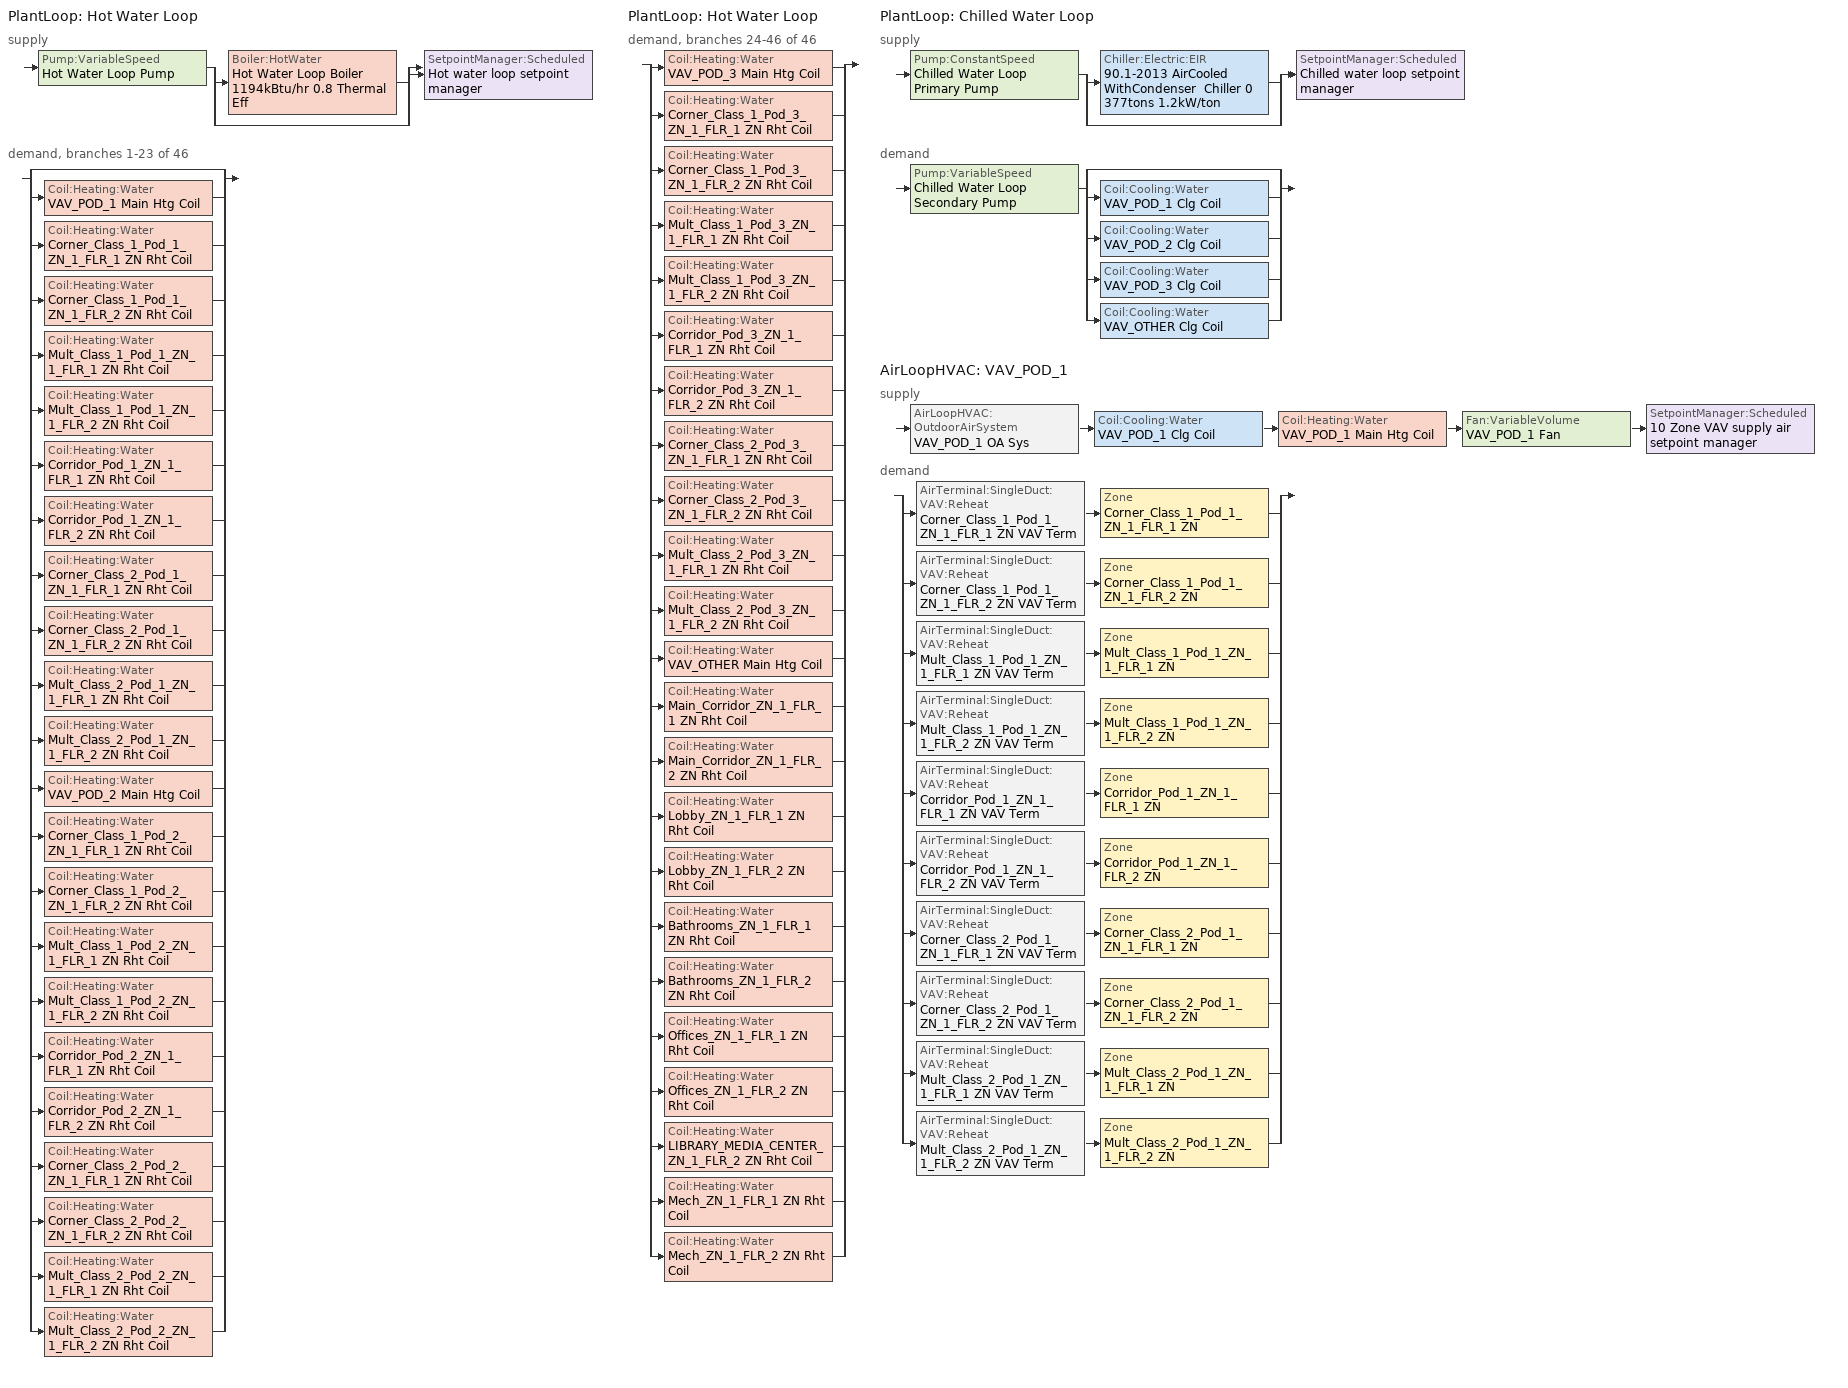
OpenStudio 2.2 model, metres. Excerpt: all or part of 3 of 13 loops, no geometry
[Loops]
PlantLoop 'Hot Water Loop'
 supply: Pump:VariableSpeed 'Hot Water Loop Pump' > split
  | Boiler:HotWater 'Hot Water Loop Boiler 1194kBtu/hr 0.8 Thermal Eff'
  | bypass
  join > SetpointManager:Scheduled 'Hot water loop setpoint manager'
 demand, branches 1-23 of 46: split
  | bypass
  | Coil:Heating:Water 'VAV_POD_1 Main Htg Coil'
  | Coil:Heating:Water 'Corner_Class_1_Pod_1_ZN_1_FLR_1 ZN Rht Coil'
  | Coil:Heating:Water 'Corner_Class_1_Pod_1_ZN_1_FLR_2 ZN Rht Coil'
  | Coil:Heating:Water 'Mult_Class_1_Pod_1_ZN_1_FLR_1 ZN Rht Coil'
  | Coil:Heating:Water 'Mult_Class_1_Pod_1_ZN_1_FLR_2 ZN Rht Coil'
  | Coil:Heating:Water 'Corridor_Pod_1_ZN_1_FLR_1 ZN Rht Coil'
  | Coil:Heating:Water 'Corridor_Pod_1_ZN_1_FLR_2 ZN Rht Coil'
  | Coil:Heating:Water 'Corner_Class_2_Pod_1_ZN_1_FLR_1 ZN Rht Coil'
  | Coil:Heating:Water 'Corner_Class_2_Pod_1_ZN_1_FLR_2 ZN Rht Coil'
  | Coil:Heating:Water 'Mult_Class_2_Pod_1_ZN_1_FLR_1 ZN Rht Coil'
  | Coil:Heating:Water 'Mult_Class_2_Pod_1_ZN_1_FLR_2 ZN Rht Coil'
  | Coil:Heating:Water 'VAV_POD_2 Main Htg Coil'
  | Coil:Heating:Water 'Corner_Class_1_Pod_2_ZN_1_FLR_1 ZN Rht Coil'
  | Coil:Heating:Water 'Corner_Class_1_Pod_2_ZN_1_FLR_2 ZN Rht Coil'
  | Coil:Heating:Water 'Mult_Class_1_Pod_2_ZN_1_FLR_1 ZN Rht Coil'
  | Coil:Heating:Water 'Mult_Class_1_Pod_2_ZN_1_FLR_2 ZN Rht Coil'
  | Coil:Heating:Water 'Corridor_Pod_2_ZN_1_FLR_1 ZN Rht Coil'
  | Coil:Heating:Water 'Corridor_Pod_2_ZN_1_FLR_2 ZN Rht Coil'
  | Coil:Heating:Water 'Corner_Class_2_Pod_2_ZN_1_FLR_1 ZN Rht Coil'
  | Coil:Heating:Water 'Corner_Class_2_Pod_2_ZN_1_FLR_2 ZN Rht Coil'
  | Coil:Heating:Water 'Mult_Class_2_Pod_2_ZN_1_FLR_1 ZN Rht Coil'
  | Coil:Heating:Water 'Mult_Class_2_Pod_2_ZN_1_FLR_2 ZN Rht Coil'
PlantLoop 'Hot Water Loop'
 demand, branches 24-46 of 46: split
  | Coil:Heating:Water 'VAV_POD_3 Main Htg Coil'
  | Coil:Heating:Water 'Corner_Class_1_Pod_3_ZN_1_FLR_1 ZN Rht Coil'
  | Coil:Heating:Water 'Corner_Class_1_Pod_3_ZN_1_FLR_2 ZN Rht Coil'
  | Coil:Heating:Water 'Mult_Class_1_Pod_3_ZN_1_FLR_1 ZN Rht Coil'
  | Coil:Heating:Water 'Mult_Class_1_Pod_3_ZN_1_FLR_2 ZN Rht Coil'
  | Coil:Heating:Water 'Corridor_Pod_3_ZN_1_FLR_1 ZN Rht Coil'
  | Coil:Heating:Water 'Corridor_Pod_3_ZN_1_FLR_2 ZN Rht Coil'
  | Coil:Heating:Water 'Corner_Class_2_Pod_3_ZN_1_FLR_1 ZN Rht Coil'
  | Coil:Heating:Water 'Corner_Class_2_Pod_3_ZN_1_FLR_2 ZN Rht Coil'
  | Coil:Heating:Water 'Mult_Class_2_Pod_3_ZN_1_FLR_1 ZN Rht Coil'
  | Coil:Heating:Water 'Mult_Class_2_Pod_3_ZN_1_FLR_2 ZN Rht Coil'
  | Coil:Heating:Water 'VAV_OTHER Main Htg Coil'
  | Coil:Heating:Water 'Main_Corridor_ZN_1_FLR_1 ZN Rht Coil'
  | Coil:Heating:Water 'Main_Corridor_ZN_1_FLR_2 ZN Rht Coil'
  | Coil:Heating:Water 'Lobby_ZN_1_FLR_1 ZN Rht Coil'
  | Coil:Heating:Water 'Lobby_ZN_1_FLR_2 ZN Rht Coil'
  | Coil:Heating:Water 'Bathrooms_ZN_1_FLR_1 ZN Rht Coil'
  | Coil:Heating:Water 'Bathrooms_ZN_1_FLR_2 ZN Rht Coil'
  | Coil:Heating:Water 'Offices_ZN_1_FLR_1 ZN Rht Coil'
  | Coil:Heating:Water 'Offices_ZN_1_FLR_2 ZN Rht Coil'
  | Coil:Heating:Water 'LIBRARY_MEDIA_CENTER_ZN_1_FLR_2 ZN Rht Coil'
  | Coil:Heating:Water 'Mech_ZN_1_FLR_1 ZN Rht Coil'
  | Coil:Heating:Water 'Mech_ZN_1_FLR_2 ZN Rht Coil'
PlantLoop 'Chilled Water Loop'
 supply: Pump:ConstantSpeed 'Chilled Water Loop Primary Pump' > split
  | Chiller:Electric:EIR '90.1-2013 AirCooled WithCondenser  Chiller 0 377tons 1.2kW/ton'
  | bypass
  join > SetpointManager:Scheduled 'Chilled water loop setpoint manager'
 demand: Pump:VariableSpeed 'Chilled Water Loop Secondary Pump' > split
  | bypass
  | Coil:Cooling:Water 'VAV_POD_1 Clg Coil'
  | Coil:Cooling:Water 'VAV_POD_2 Clg Coil'
  | Coil:Cooling:Water 'VAV_POD_3 Clg Coil'
  | Coil:Cooling:Water 'VAV_OTHER Clg Coil'
AirLoopHVAC 'VAV_POD_1'
 supply: AirLoopHVAC:OutdoorAirSystem 'VAV_POD_1 OA Sys' > Coil:Cooling:Water 'VAV_POD_1 Clg Coil' > Coil:Heating:Water 'VAV_POD_1 Main Htg Coil' > Fan:VariableVolume 'VAV_POD_1 Fan' > SetpointManager:Scheduled '10 Zone VAV supply air setpoint manager'
 demand: split
  | AirTerminal:SingleDuct:VAV:Reheat 'Corner_Class_1_Pod_1_ZN_1_FLR_1 ZN VAV Term' > Zone 'Corner_Class_1_Pod_1_ZN_1_FLR_1 ZN'
  | AirTerminal:SingleDuct:VAV:Reheat 'Corner_Class_1_Pod_1_ZN_1_FLR_2 ZN VAV Term' > Zone 'Corner_Class_1_Pod_1_ZN_1_FLR_2 ZN'
  | AirTerminal:SingleDuct:VAV:Reheat 'Mult_Class_1_Pod_1_ZN_1_FLR_1 ZN VAV Term' > Zone 'Mult_Class_1_Pod_1_ZN_1_FLR_1 ZN'
  | AirTerminal:SingleDuct:VAV:Reheat 'Mult_Class_1_Pod_1_ZN_1_FLR_2 ZN VAV Term' > Zone 'Mult_Class_1_Pod_1_ZN_1_FLR_2 ZN'
  | AirTerminal:SingleDuct:VAV:Reheat 'Corridor_Pod_1_ZN_1_FLR_1 ZN VAV Term' > Zone 'Corridor_Pod_1_ZN_1_FLR_1 ZN'
  | AirTerminal:SingleDuct:VAV:Reheat 'Corridor_Pod_1_ZN_1_FLR_2 ZN VAV Term' > Zone 'Corridor_Pod_1_ZN_1_FLR_2 ZN'
  | AirTerminal:SingleDuct:VAV:Reheat 'Corner_Class_2_Pod_1_ZN_1_FLR_1 ZN VAV Term' > Zone 'Corner_Class_2_Pod_1_ZN_1_FLR_1 ZN'
  | AirTerminal:SingleDuct:VAV:Reheat 'Corner_Class_2_Pod_1_ZN_1_FLR_2 ZN VAV Term' > Zone 'Corner_Class_2_Pod_1_ZN_1_FLR_2 ZN'
  | AirTerminal:SingleDuct:VAV:Reheat 'Mult_Class_2_Pod_1_ZN_1_FLR_1 ZN VAV Term' > Zone 'Mult_Class_2_Pod_1_ZN_1_FLR_1 ZN'
  | AirTerminal:SingleDuct:VAV:Reheat 'Mult_Class_2_Pod_1_ZN_1_FLR_2 ZN VAV Term' > Zone 'Mult_Class_2_Pod_1_ZN_1_FLR_2 ZN'
[Sizing:Zone] Zone Cooling Design Supply Air Temperature Input Method=SupplyAirTemperature; Zone Cooling Design Supply Air Temperature {C}=12.8; Zone Cooling Design Supply Air Temperature Difference {deltaC}=11.11; Zone Heating Design Supply Air Temperature Input Method=SupplyAirTemperature; Zone Heating Design Supply Air Temperature {C}=40; Zone Heating Design Supply Air Temperature Difference {deltaC}=11.11; Zone Cooling Design Supply Air Humidity Ratio {kg-H2O/kg-air}=0.0085; Zone Heating Design Supply Air Humidity Ratio {kg-H2O/kg-air}=0.008; Cooling Design Air Flow Method=DesignDay; Heating Design Air Flow Method=DesignDay; Account for Dedicated Outdoor Air System=No; Dedicated Outdoor Air System Control Strategy=NeutralSupplyAir; Dedicated Outdoor Air Low Setpoint Temperature for Design {C}=autosize; Dedicated Outdoor Air High Setpoint Temperature for Design {C}=autosize
Corner_Class_1_Pod_1_ZN_1_FLR_1 ZN; Corner_Class_1_Pod_1_ZN_1_FLR_2 ZN; Corner_Class_2_Pod_1_ZN_1_FLR_1 ZN; Corner_Class_2_Pod_1_ZN_1_FLR_2 ZN; Corridor_Pod_1_ZN_1_FLR_1 ZN; Corridor_Pod_1_ZN_1_FLR_2 ZN; Mult_Class_1_Pod_1_ZN_1_FLR_1 ZN; Mult_Class_1_Pod_1_ZN_1_FLR_2 ZN; Mult_Class_2_Pod_1_ZN_1_FLR_1 ZN; Mult_Class_2_Pod_1_ZN_1_FLR_2 ZN
[Zone equipment]
Corner_Class_1_Pod_1_ZN_1_FLR_1 ZN: Corner_Class_1_Pod_1_ZN_1_FLR_1 ZN VAV Term
Corner_Class_1_Pod_1_ZN_1_FLR_2 ZN: Corner_Class_1_Pod_1_ZN_1_FLR_2 ZN VAV Term
Corner_Class_2_Pod_1_ZN_1_FLR_1 ZN: Corner_Class_2_Pod_1_ZN_1_FLR_1 ZN VAV Term
Corner_Class_2_Pod_1_ZN_1_FLR_2 ZN: Corner_Class_2_Pod_1_ZN_1_FLR_2 ZN VAV Term
Corridor_Pod_1_ZN_1_FLR_1 ZN: Corridor_Pod_1_ZN_1_FLR_1 ZN VAV Term
Corridor_Pod_1_ZN_1_FLR_2 ZN: Corridor_Pod_1_ZN_1_FLR_2 ZN VAV Term
Mult_Class_1_Pod_1_ZN_1_FLR_1 ZN: Mult_Class_1_Pod_1_ZN_1_FLR_1 ZN VAV Term
Mult_Class_1_Pod_1_ZN_1_FLR_2 ZN: Mult_Class_1_Pod_1_ZN_1_FLR_2 ZN VAV Term
Mult_Class_2_Pod_1_ZN_1_FLR_1 ZN: Mult_Class_2_Pod_1_ZN_1_FLR_1 ZN VAV Term
Mult_Class_2_Pod_1_ZN_1_FLR_2 ZN: Mult_Class_2_Pod_1_ZN_1_FLR_2 ZN VAV Term
[PlantLoop] Glycol Concentration=0; Plant Loop Volume {m3}=Autocalculate; Load Distribution Scheme=Optimal
Name | Fluid Type | Minimum Loop Temperature {C} | Maximum Loop Temperature {C} | Common Pipe Simulation
Hot Water Loop | Water | 10
Chilled Water Loop |  | 1 | 98 | CommonPipe
[Sizing:Plant] Sizing Option=NonCoincident; Zone Timesteps in Averaging Window=1; Coincident Sizing Factor Mode=None
Name | Loop Type | Design Loop Exit Temperature {C} | Loop Design Temperature Difference {deltaC}
Hot Water Loop | Heating | 82.2222 | 11.1111
Chilled Water Loop | Cooling | 6.66667 | 5.61111
[SetpointManager:Scheduled] Control Variable=Temperature
Name | Schedule
Hot water loop setpoint manager | Hot Water Loop Temp - 180F
Chilled water loop setpoint manager | Chilled Water Loop Temp - 44F
10 Zone VAV supply air setpoint manager | Supply Air Temp - 55.04F
[Pump:VariableSpeed] Pump Control Type=Intermittent
Name | Rated Pump Head {Pa} | Motor Efficiency | Fraction of Motor Inefficiencies to Fluid Stream | Coefficient 1 of the Part Load Performance Curve | Coefficient 2 of the Part Load Performance Curve | Coefficient 3 of the Part Load Performance Curve | Coefficient 4 of the Part Load Performance Curve
Hot Water Loop Pump | 179344 | 0.895
Chilled Water Loop Secondary Pump | 134508 | 0.924 | 0 | 0 | 0.0205 | 0.4101 | 0.5753
[Boiler:HotWater]
Hot Water Loop Boiler 1194kBtu/hr 0.8 Thermal Eff: Fuel Type=NaturalGas; Nominal Thermal Efficiency=0.8; Efficiency Curve Temperature Evaluation Variable=LeavingBoiler; Normalized Boiler Efficiency Curve=Boiler with Minimum Turndown; Design Water Outlet Temperature {C}=82.2222; Maximum Part Load Ratio=1.2; Water Outlet Upper Temperature Limit {C}=95; Boiler Flow Mode=LeavingSetpointModulated; Parasitic Electric Load {W}=0; Sizing Factor=1
[Pump:ConstantSpeed]
Chilled Water Loop Primary Pump: Rated Flow Rate {m3/s}=autosize; Rated Pump Head {Pa}=44836; Rated Power Consumption {W}=autosize; Motor Efficiency=0.895; Fraction of Motor Inefficiencies to Fluid Stream=0; Pump Control Type=Intermittent
[Chiller:Electric:EIR]
90.1-2013 AirCooled WithCondenser  Chiller 0 377tons 1.2kW/ton: Reference Capacity {W}=Autosize; Reference COP {W/W}=2.96044; Reference Leaving Chilled Water Temperature {C}=6.66667; Reference Entering Condenser Fluid Temperature {C}=35; Cooling Capacity Function of Temperature Curve=AirCooled_Chiller_2010_PathA_CAPFT; Electric Input to Cooling Output Ratio Function of Temperature Curve=AirCooled_Chiller_2010_PathA_EIRFT; Electric Input to Cooling Output Ratio Function of Part Load Ratio Curve=AirCooled_Chiller_AllCapacities_2004_2010_EIRFPLR; Minimum Part Load Ratio=0.15; Maximum Part Load Ratio=1; Optimum Part Load Ratio=1; Minimum Unloading Ratio=0.25; Condenser Type=AirCooled; Leaving Chilled Water Lower Temperature Limit {C}=2.22222; Chiller Flow Mode=ConstantFlow; Design Heat Recovery Water Flow Rate {m3/s}=0; Sizing Factor=1; Basin Heater Capacity {W/K}=0; Basin Heater Setpoint Temperature {C}=10
[AirLoopHVAC]
VAV_POD_1: Availability Schedule=SchoolSecondary HVACOperationSchd; Availability Manager=Availability Manager Night Cycle 1; Design Supply Air Flow Rate {m3/s}=AutoSize
[Sizing:System]
VAV_POD_1: Type of Load to Size On=Sensible; Design Outdoor Air Flow Rate {m3/s}=9.493504; Minimum System Air Flow Ratio=0.3; Preheat Design Temperature {C}=7; Preheat Design Humidity Ratio {kg-H2O/kg-Air}=0.008; Precool Design Temperature {C}=12.8; Precool Design Humidity Ratio {kg-H2O/kg-Air}=0.008; Central Cooling Design Supply Air Temperature {C}=12.8; Central Heating Design Supply Air Temperature {C}=12.8; Sizing Option=Coincident; 100% Outdoor Air in Cooling=No; 100% Outdoor Air in Heating=No; Central Cooling Design Supply Air Humidity Ratio {kg-H2O/kg-Air}=0.0085; Central Heating Design Supply Air Humidity Ratio {kg-H2O/kg-Air}=0.008; Cooling Design Air Flow Method=DesignDay; Cooling Design Air Flow Rate {m3/s}=0; Heating Design Air Flow Method=DesignDay; Heating Design Air Flow Rate {m3/s}=0; System Outdoor Air Method=ZoneSum; Zone Maximum Outdoor Air Fraction=1; Cooling Supply Air Flow Rate Per Floor Area {m3/s-m2}=0.00996765; Cooling Fraction of Autosized Cooling Supply Air Flow Rate=1; Cooling Supply Air Flow Rate Per Unit Cooling Capacity {m3/s-W}=3.94755e-05; Heating Supply Air Flow Rate Per Floor Area {m3/s-m2}=0.00996765; Heating Fraction of Autosized Heating Supply Air Flow Rate=1; Heating Fraction of Autosized Cooling Supply Air Flow Rate=1; Heating Supply Air Flow Rate Per Unit Heating Capacity {m3/s-W}=3.15882e-05; Cooling Design Capacity Method=CoolingDesignCapacity; Cooling Design Capacity {W}=autosize; Cooling Design Capacity Per Floor Area {W/m2}=234.7; Fraction of Autosized Cooling Design Capacity=1; Heating Design Capacity Method=HeatingDesignCapacity; Heating Design Capacity {W}=autosize; Heating Design Capacity Per Floor Area {W/m2}=157; Fraction of Autosized Heating Design Capacity=1; Central Cooling Capacity Control Method=OnOff
[Fan:VariableVolume]
VAV_POD_1 Fan: Availability Schedule=Always On Discrete; Fan Efficiency=0.6084; Pressure Rise {Pa}=1389.92; Maximum Flow Rate {m3/s}=Autosize; Fan Power Minimum Flow Rate Input Method=Fraction; Fan Power Minimum Flow Fraction=0.25; Fan Power Minimum Air Flow Rate {m3/s}=0; Motor Efficiency=0.936; Motor In Airstream Fraction=1; Fan Power Coefficient 1=0.04076; Fan Power Coefficient 2=0.0881; Fan Power Coefficient 3=-0.0729; Fan Power Coefficient 4=0.9437; Fan Power Coefficient 5=0
[Coil:Heating:Water] Availability Schedule=Always On Discrete; Rated Inlet Water Temperature {C}=82.2222; Rated Inlet Air Temperature {C}=12.8; Rated Outlet Water Temperature {C}=71.1111; Rated Outlet Air Temperature {C}=40
VAV_POD_1 Main Htg Coil; Corner_Class_1_Pod_1_ZN_1_FLR_1 ZN Rht Coil; Corner_Class_1_Pod_1_ZN_1_FLR_2 ZN Rht Coil; Mult_Class_1_Pod_1_ZN_1_FLR_1 ZN Rht Coil; Mult_Class_1_Pod_1_ZN_1_FLR_2 ZN Rht Coil; Corridor_Pod_1_ZN_1_FLR_1 ZN Rht Coil; Corridor_Pod_1_ZN_1_FLR_2 ZN Rht Coil; Corner_Class_2_Pod_1_ZN_1_FLR_1 ZN Rht Coil; Corner_Class_2_Pod_1_ZN_1_FLR_2 ZN Rht Coil; Mult_Class_2_Pod_1_ZN_1_FLR_1 ZN Rht Coil; Mult_Class_2_Pod_1_ZN_1_FLR_2 ZN Rht Coil; VAV_POD_2 Main Htg Coil; Corner_Class_1_Pod_2_ZN_1_FLR_1 ZN Rht Coil; Corner_Class_1_Pod_2_ZN_1_FLR_2 ZN Rht Coil; Mult_Class_1_Pod_2_ZN_1_FLR_1 ZN Rht Coil; Mult_Class_1_Pod_2_ZN_1_FLR_2 ZN Rht Coil; Corridor_Pod_2_ZN_1_FLR_1 ZN Rht Coil; Corridor_Pod_2_ZN_1_FLR_2 ZN Rht Coil; Corner_Class_2_Pod_2_ZN_1_FLR_1 ZN Rht Coil; Corner_Class_2_Pod_2_ZN_1_FLR_2 ZN Rht Coil; Mult_Class_2_Pod_2_ZN_1_FLR_1 ZN Rht Coil; Mult_Class_2_Pod_2_ZN_1_FLR_2 ZN Rht Coil; VAV_POD_3 Main Htg Coil; Corner_Class_1_Pod_3_ZN_1_FLR_1 ZN Rht Coil; Corner_Class_1_Pod_3_ZN_1_FLR_2 ZN Rht Coil; Mult_Class_1_Pod_3_ZN_1_FLR_1 ZN Rht Coil; Mult_Class_1_Pod_3_ZN_1_FLR_2 ZN Rht Coil; Corridor_Pod_3_ZN_1_FLR_1 ZN Rht Coil; Corridor_Pod_3_ZN_1_FLR_2 ZN Rht Coil; Corner_Class_2_Pod_3_ZN_1_FLR_1 ZN Rht Coil; Corner_Class_2_Pod_3_ZN_1_FLR_2 ZN Rht Coil; Mult_Class_2_Pod_3_ZN_1_FLR_1 ZN Rht Coil; Mult_Class_2_Pod_3_ZN_1_FLR_2 ZN Rht Coil; VAV_OTHER Main Htg Coil; Main_Corridor_ZN_1_FLR_1 ZN Rht Coil; Main_Corridor_ZN_1_FLR_2 ZN Rht Coil; Lobby_ZN_1_FLR_1 ZN Rht Coil; Lobby_ZN_1_FLR_2 ZN Rht Coil; Bathrooms_ZN_1_FLR_1 ZN Rht Coil; Bathrooms_ZN_1_FLR_2 ZN Rht Coil; Offices_ZN_1_FLR_1 ZN Rht Coil; Offices_ZN_1_FLR_2 ZN Rht Coil; LIBRARY_MEDIA_CENTER_ZN_1_FLR_2 ZN Rht Coil; Mech_ZN_1_FLR_1 ZN Rht Coil; Mech_ZN_1_FLR_2 ZN Rht Coil
[Controller:WaterCoil] Minimum Actuated Flow {m3/s}=0
Name | Water Coil | Action | Controller Convergence Tolerance {deltaC}
VAV_POD_1 Main Htg Coil Controller | VAV_POD_1 Main Htg Coil | Normal | 0.0001
VAV_POD_1 Clg Coil Controller | VAV_POD_1 Clg Coil | Reverse
Controller Water Coil 1 | Corner_Class_1_Pod_1_ZN_1_FLR_1 ZN Rht Coil | Normal | 0.0001
Controller Water Coil 2 | Corner_Class_1_Pod_1_ZN_1_FLR_2 ZN Rht Coil | Normal | 0.0001
Controller Water Coil 3 | Mult_Class_1_Pod_1_ZN_1_FLR_1 ZN Rht Coil | Normal | 0.0001
Controller Water Coil 4 | Mult_Class_1_Pod_1_ZN_1_FLR_2 ZN Rht Coil | Normal | 0.0001
Controller Water Coil 5 | Corridor_Pod_1_ZN_1_FLR_1 ZN Rht Coil | Normal | 0.0001
Controller Water Coil 6 | Corridor_Pod_1_ZN_1_FLR_2 ZN Rht Coil | Normal | 0.0001
Controller Water Coil 7 | Corner_Class_2_Pod_1_ZN_1_FLR_1 ZN Rht Coil | Normal | 0.0001
Controller Water Coil 8 | Corner_Class_2_Pod_1_ZN_1_FLR_2 ZN Rht Coil | Normal | 0.0001
Controller Water Coil 9 | Mult_Class_2_Pod_1_ZN_1_FLR_1 ZN Rht Coil | Normal | 0.0001
Controller Water Coil 10 | Mult_Class_2_Pod_1_ZN_1_FLR_2 ZN Rht Coil | Normal | 0.0001
VAV_POD_2 Main Htg Coil Controller | VAV_POD_2 Main Htg Coil | Normal | 0.0001
VAV_POD_2 Clg Coil Controller | VAV_POD_2 Clg Coil | Reverse
Controller Water Coil 11 | Corner_Class_1_Pod_2_ZN_1_FLR_1 ZN Rht Coil | Normal | 0.0001
Controller Water Coil 12 | Corner_Class_1_Pod_2_ZN_1_FLR_2 ZN Rht Coil | Normal | 0.0001
Controller Water Coil 13 | Mult_Class_1_Pod_2_ZN_1_FLR_1 ZN Rht Coil | Normal | 0.0001
Controller Water Coil 14 | Mult_Class_1_Pod_2_ZN_1_FLR_2 ZN Rht Coil | Normal | 0.0001
Controller Water Coil 15 | Corridor_Pod_2_ZN_1_FLR_1 ZN Rht Coil | Normal | 0.0001
Controller Water Coil 16 | Corridor_Pod_2_ZN_1_FLR_2 ZN Rht Coil | Normal | 0.0001
Controller Water Coil 17 | Corner_Class_2_Pod_2_ZN_1_FLR_1 ZN Rht Coil | Normal | 0.0001
Controller Water Coil 18 | Corner_Class_2_Pod_2_ZN_1_FLR_2 ZN Rht Coil | Normal | 0.0001
Controller Water Coil 19 | Mult_Class_2_Pod_2_ZN_1_FLR_1 ZN Rht Coil | Normal | 0.0001
Controller Water Coil 20 | Mult_Class_2_Pod_2_ZN_1_FLR_2 ZN Rht Coil | Normal | 0.0001
VAV_POD_3 Main Htg Coil Controller | VAV_POD_3 Main Htg Coil | Normal | 0.0001
VAV_POD_3 Clg Coil Controller | VAV_POD_3 Clg Coil | Reverse
Controller Water Coil 21 | Corner_Class_1_Pod_3_ZN_1_FLR_1 ZN Rht Coil | Normal | 0.0001
Controller Water Coil 22 | Corner_Class_1_Pod_3_ZN_1_FLR_2 ZN Rht Coil | Normal | 0.0001
Controller Water Coil 23 | Mult_Class_1_Pod_3_ZN_1_FLR_1 ZN Rht Coil | Normal | 0.0001
Controller Water Coil 24 | Mult_Class_1_Pod_3_ZN_1_FLR_2 ZN Rht Coil | Normal | 0.0001
Controller Water Coil 25 | Corridor_Pod_3_ZN_1_FLR_1 ZN Rht Coil | Normal | 0.0001
Controller Water Coil 26 | Corridor_Pod_3_ZN_1_FLR_2 ZN Rht Coil | Normal | 0.0001
Controller Water Coil 27 | Corner_Class_2_Pod_3_ZN_1_FLR_1 ZN Rht Coil | Normal | 0.0001
Controller Water Coil 28 | Corner_Class_2_Pod_3_ZN_1_FLR_2 ZN Rht Coil | Normal | 0.0001
Controller Water Coil 29 | Mult_Class_2_Pod_3_ZN_1_FLR_1 ZN Rht Coil | Normal | 0.0001
Controller Water Coil 30 | Mult_Class_2_Pod_3_ZN_1_FLR_2 ZN Rht Coil | Normal | 0.0001
VAV_OTHER Main Htg Coil Controller | VAV_OTHER Main Htg Coil | Normal | 0.0001
VAV_OTHER Clg Coil Controller | VAV_OTHER Clg Coil | Reverse
Controller Water Coil 31 | Main_Corridor_ZN_1_FLR_1 ZN Rht Coil | Normal | 0.0001
Controller Water Coil 32 | Main_Corridor_ZN_1_FLR_2 ZN Rht Coil | Normal | 0.0001
Controller Water Coil 33 | Lobby_ZN_1_FLR_1 ZN Rht Coil | Normal | 0.0001
Controller Water Coil 34 | Lobby_ZN_1_FLR_2 ZN Rht Coil | Normal | 0.0001
Controller Water Coil 35 | Bathrooms_ZN_1_FLR_1 ZN Rht Coil | Normal | 0.0001
Controller Water Coil 36 | Bathrooms_ZN_1_FLR_2 ZN Rht Coil | Normal | 0.0001
Controller Water Coil 37 | Offices_ZN_1_FLR_1 ZN Rht Coil | Normal | 0.0001
Controller Water Coil 38 | Offices_ZN_1_FLR_2 ZN Rht Coil | Normal | 0.0001
Controller Water Coil 39 | LIBRARY_MEDIA_CENTER_ZN_1_FLR_2 ZN Rht Coil | Normal | 0.0001
Controller Water Coil 40 | Mech_ZN_1_FLR_1 ZN Rht Coil | Normal | 0.0001
Controller Water Coil 41 | Mech_ZN_1_FLR_2 ZN Rht Coil | Normal | 0.0001
[Coil:Cooling:Water] Availability Schedule=Always On Discrete; Heat Exchanger Configuration=CrossFlow
VAV_POD_1 Clg Coil; VAV_POD_2 Clg Coil; VAV_POD_3 Clg Coil; VAV_OTHER Clg Coil
[Controller:OutdoorAir]
VAV_POD_1 OA Controller: Minimum Outdoor Air Flow Rate {m3/s}=autosize; Maximum Outdoor Air Flow Rate {m3/s}=Autosize; Economizer Control Type=NoEconomizer; Economizer Control Action Type=ModulateFlow; Economizer Maximum Limit Dry-Bulb Temperature {C}=28; Economizer Maximum Limit Enthalpy {J/kg}=64000; Economizer Minimum Limit Dry-Bulb Temperature {C}=-100; Lockout Type=NoLockout; Minimum Limit Type=FixedMinimum; Minimum Outdoor Air Schedule=Always On Discrete; Controller Mechanical Ventilation=VAV_POD_1 Vent Controller; High Humidity Control=No; Heat Recovery Bypass Control Type=BypassWhenOAFlowGreaterThanMinimum
[Controller:MechanicalVentilation]
VAV_POD_1 Vent Controller: Availability Schedule=Always On Discrete; System Outdoor Air Method=ZoneSum
[AirLoopHVAC:OutdoorAirSystem]
VAV_POD_1 OA Sys: Controller=VAV_POD_1 OA Controller
[AvailabilityManager:NightCycle]
Availability Manager Night Cycle 1: Control Type=CycleOnAny; Thermostat Tolerance {deltaC}=1; Cycling Run Time {s}=3600
[AirTerminal:SingleDuct:VAV:Reheat] Availability Schedule=Always On Discrete; Maximum Air Flow Rate {m3/s}=AutoSize; Zone Minimum Air Flow Input Method=Constant; Fixed Minimum Air Flow Rate {m3/s}=0; Maximum Hot Water or Steam Flow Rate {m3/s}=AutoSize; Minimum Hot Water or Steam Flow Rate {m3/s}=0; Convergence Tolerance=0.001; Damper Heating Action=ReverseWithLimits; Maximum Flow per Zone Floor Area During Reheat {m3/s-m2}=AutoSize; Maximum Flow Fraction During Reheat=0.5; Maximum Reheat Air Temperature {C}=40; Control For Outdoor Air=No
Name | Constant Minimum Air Flow Fraction | Reheat Coil
Corner_Class_1_Pod_1_ZN_1_FLR_1 ZN VAV Term | 0.7 | Corner_Class_1_Pod_1_ZN_1_FLR_1 ZN Rht Coil
Corner_Class_1_Pod_1_ZN_1_FLR_2 ZN VAV Term | 0.7 | Corner_Class_1_Pod_1_ZN_1_FLR_2 ZN Rht Coil
Mult_Class_1_Pod_1_ZN_1_FLR_1 ZN VAV Term | 0.904859 | Mult_Class_1_Pod_1_ZN_1_FLR_1 ZN Rht Coil
Mult_Class_1_Pod_1_ZN_1_FLR_2 ZN VAV Term | 0.7 | Mult_Class_1_Pod_1_ZN_1_FLR_2 ZN Rht Coil
Corridor_Pod_1_ZN_1_FLR_1 ZN VAV Term | 0.23289 | Corridor_Pod_1_ZN_1_FLR_1 ZN Rht Coil
Corridor_Pod_1_ZN_1_FLR_2 ZN VAV Term | 0.2 | Corridor_Pod_1_ZN_1_FLR_2 ZN Rht Coil
Corner_Class_2_Pod_1_ZN_1_FLR_1 ZN VAV Term | 0.7 | Corner_Class_2_Pod_1_ZN_1_FLR_1 ZN Rht Coil
Corner_Class_2_Pod_1_ZN_1_FLR_2 ZN VAV Term | 0.7 | Corner_Class_2_Pod_1_ZN_1_FLR_2 ZN Rht Coil
Mult_Class_2_Pod_1_ZN_1_FLR_1 ZN VAV Term | 0.904859 | Mult_Class_2_Pod_1_ZN_1_FLR_1 ZN Rht Coil
Mult_Class_2_Pod_1_ZN_1_FLR_2 ZN VAV Term | 0.7 | Mult_Class_2_Pod_1_ZN_1_FLR_2 ZN Rht Coil
[Schedule:Ruleset]
Name | Default Day Schedule | Summer Design Day Schedule | Winter Design Day Schedule
Hot Water Loop Temp - 180F | Hot Water Loop Temp - 180F Default
Chilled Water Loop Temp - 44F | Chilled Water Loop Temp - 44F Default
SchoolSecondary HVACOperationSchd | SchoolSecondary HVACOperationSchd Default | SchoolSecondary HVACOperationSchd Summer Design Day | SchoolSecondary HVACOperationSchd Winter Design Day
Supply Air Temp - 55.04F | Supply Air Temp - 55.04F Default
[Schedule:Day]
Hot Water Loop Temp - 180F Default: 24, 0, 82.2222
Chilled Water Loop Temp - 44F Default: 24, 0, 6.66667
SchoolSecondary HVACOperationSchd Default: 24, 0, 0
SchoolSecondary HVACOperationSchd Winter Design Day; SchoolSecondary HVACOperationSchd Summer Design Day; SchoolSecondary HVACOperationSchd WntrDsn|SmrDsn|Wkdy Day: 7, 0, 0, 21, 0, 1, 24, 0, 0
Supply Air Temp - 55.04F Default: 24, 0, 12.8
[Schedule:Rule]
Schedule Rule 87: Schedule Ruleset=SchoolSecondary HVACOperationSchd; Rule Order=0; Day Schedule=SchoolSecondary HVACOperationSchd WntrDsn|SmrDsn|Wkdy Day; Apply Monday=Yes; Apply Tuesday=Yes; Apply Wednesday=Yes; Apply Thursday=Yes; Apply Friday=Yes; Date Specification Type=DateRange; Start Month=1; Start Day=1; End Month=12; End Day=31
[Curve:Biquadratic] Minimum Value of x=5; Maximum Value of x=10; Minimum Value of y=12.7; Maximum Value of y=51.67
Name | Coefficient1 Constant | Coefficient2 x | Coefficient3 x**2 | Coefficient4 y | Coefficient5 y**2 | Coefficient6 x*y
AirCooled_Chiller_2010_PathA_CAPFT | 1.04338 | 0.0407073 | 0.0004506 | -0.0041514 | -8.86e-05 | -0.0003467
AirCooled_Chiller_2010_PathA_EIRFT | 0.596191 | -0.0099496 | 0.0007888 | 0.0004506 | 0.0004875 | -0.0007623
[Curve:Quadratic]
AirCooled_Chiller_AllCapacities_2004_2010_EIRFPLR: Coefficient1 Constant=0.141; Coefficient2 x=0.655; Coefficient3 x**2=0.203; Minimum Value of x=0; Maximum Value of x=1
[Schedule:Constant]
Always On Discrete: Value=1
[Curve:Cubic]
Boiler with Minimum Turndown: Coefficient1 Constant=0.7791; Coefficient2 x=1.4745; Coefficient3 x**2=-2.5795; Coefficient4 x**3=1.3467; Minimum Value of x=0; Maximum Value of x=1.3
